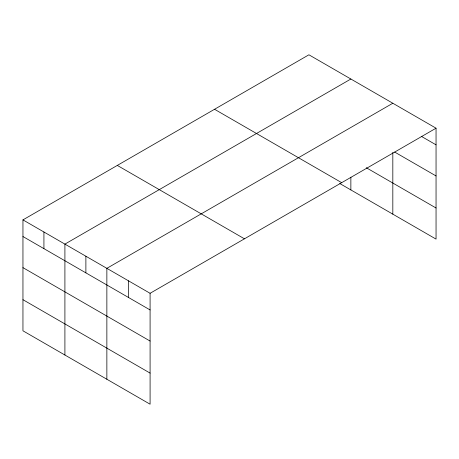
<?xml version="1.0" encoding="UTF-8"?>
<svg xmlns="http://www.w3.org/2000/svg" width="459" height="459" viewBox="0 0 459 459"><rect width="100%" height="100%" fill="white"/><g stroke="black" fill="none" stroke-linecap="round" stroke-linejoin="round"><path stroke-width="0.69" d="M436.05 128.199L308.913 54.793L22.95 219.89L22.95 330.801L150.087 404.207L150.087 293.295L436.05 128.199L436.05 239.11L339.763 183.514M350.865 79.017L64.908 244.113L64.908 355.025M392.824 103.241L106.861 268.337L106.861 379.249M421.23 136.283L436.05 144.837M394.677 152.061L436.05 175.946M366.293 167.724L436.05 208.002M214.542 109.276L341.685 182.676M117.315 165.412L244.458 238.812M22.95 219.89L150.087 293.295M22.95 236.534L150.087 309.94M22.95 267.643L150.087 341.048M22.95 299.693L150.087 373.098M392.824 152.382L392.824 214.152M350.865 177.203L350.865 189.928M128.474 280.816L128.474 297.461M85.885 256.225L85.885 272.87M43.926 232.002L43.926 248.646"/></g></svg>
